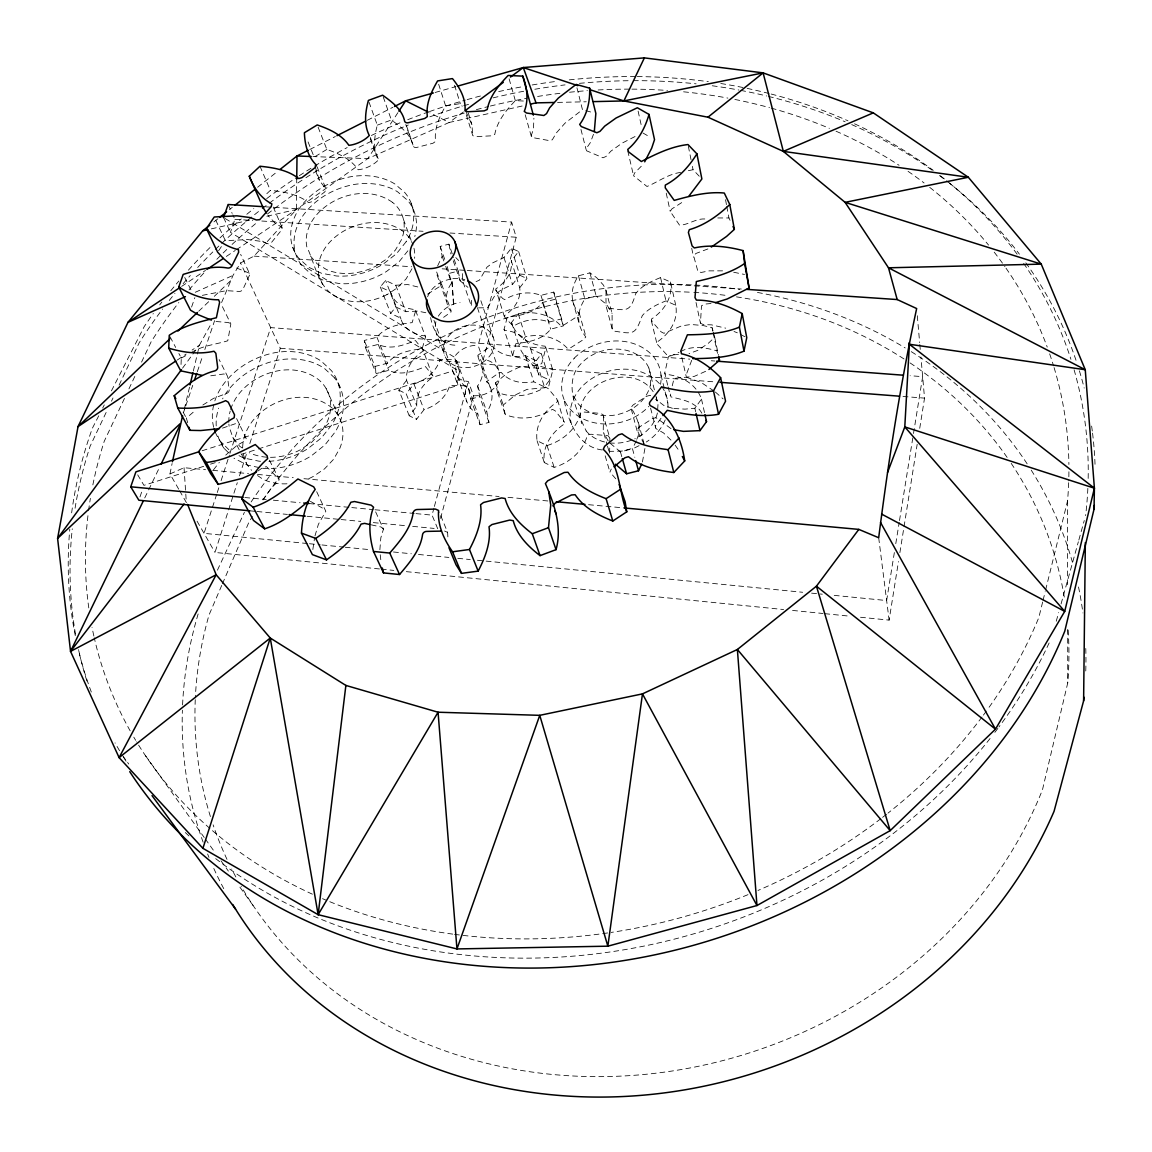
<?xml version="1.0" encoding="UTF-8"?>
<svg xmlns="http://www.w3.org/2000/svg" width="1152" height="1152" viewBox="0 0 1152 1152"><rect width="100%" height="100%" fill="white"/><g stroke="black" fill="none" stroke-linecap="round" stroke-linejoin="round"><path stroke-width="0.75" stroke-dasharray="5 3.75" d="M722.592 270.85L709.2 270.864L701.266 272.434L697.982 271.699L693.576 255.6L696.024 253.426L708.725 248.63M221.602 302.53L233.021 275.4L240.552 262.93L254.074 256.118L296.366 209.52L296.726 179.179M609.61 453.082L609.768 444.83M609.797 443.189L609.883 438.25L603.072 414.619L600.062 413.352L584.338 412.07L580.838 412.805C576.346 429.25 562.982 440.654 547.027 445.565L537.048 440.698C534.845 424.411 544.536 410.285 557.568 401.63L556.762 398.866L548.15 388.541L545.414 387.043C531.014 395.798 513.533 398.822 497.563 392.4L495.562 382.795L507.917 372.571L519.653 366.984L538.718 365.184L541.742 363.528L545.602 348.955L545.155 346.19C530.554 344.894 516.01 337.435 511.531 322.488L518.256 313.891C533.621 310.723 549.936 313.92 560.866 325.8L564.192 324.806L577.267 316.469L579.326 314.035C569.635 301.853 570.096 288.504 578.448 275.789L589.925 272.866L596.563 277.589L603.403 285.048L605.981 290.347L612.086 313.474L612.144 328.766L613.8 331.056C633.96 334.21 635.054 335.189 642.283 315.619C648.49 308.462 657.302 304.272 665.971 300.902L675.749 305.294C678.514 320.659 669.197 334.051 656.914 342.173L657.778 344.822L667.714 355.824L671.112 355.838L678.989 352.354M603.533 416.074L603.23 431.021L606.989 444.442M612.144 328.766L606.01 305.755L605.981 290.347M644.918 448.488L642.269 462.802M379.872 549.749L380.822 537.869L383.458 529.099L374.27 508.81M680.616 172.44C668.174 173.981 657.864 182.088 647.006 186.48L633.571 175.781L634.493 173.131L643.018 164.477M557.626 400.104L564.494 423.835C551.592 432.432 542.102 446.443 544.306 462.557L554.17 467.41C569.938 462.557 583.085 451.224 587.491 434.966L590.933 434.246L606.456 435.542L608.198 435.802L609.883 438.25M447.869 536.861L447.61 532.382L439.229 512.035M181.037 364.464L181.296 358.07L178.891 353.506M576.95 87.782L582.466 109.699L564.97 123.221L556.358 132.912L552.298 139.838L549.014 140.558L532.123 137.491L531.389 135.072L533.462 129.168L533.894 118.21M471.557 300.341L471.269 305.597L472.435 307.31M462.384 273.629L462.355 279.95L471.528 306.619M480.038 424.699L477.893 414.101C467.986 408.658 463.162 397.642 466.142 386.683L463.968 385.747L449.827 385.373C446.069 397.555 436.003 405.965 424.066 409.651L416.462 419.357L406.166 393.768L413.914 383.962C426.01 380.218 436.248 371.75 440.122 359.41L454.478 359.77L456.682 360.691C453.6 371.75 458.496 382.867 468.533 388.339L470.678 399.01L480.038 424.699L488.981 422.424L486.835 411.84C493.358 402.61 494.136 390.499 486.907 381.413L498.586 373.09L501.149 372.341C509.371 381.73 521.971 384.178 533.808 381.802L544.45 386.899L549.634 380.146L538.978 375.077C535.522 363.643 524.534 357.667 513.259 356.717L512.942 354.6L515.923 343.627C528.235 342.13 542.174 340.128 550.67 329.141L563.27 325.93L561.629 318.874L549.058 322.07C537.106 317.448 524.088 319.723 513.331 326.203L505.008 317.635L504.461 315.634C513.792 309.456 521.309 299.549 519.725 287.741L511.286 260.827L518.63 251.525L511.358 248.213L503.986 257.501L492.782 262.814L486.965 267.192L479.477 280.123L476.064 281.621M504.389 316.742L495.734 288.965C505.166 282.744 512.87 272.765 511.286 260.827M657.662 409.522L658.008 404.338L656.352 397.757M650.376 385.114L650.995 376.387L648.893 368.064A40.32 32.789 -15.6 0 0 628.805 350.957C609.35 345.168 586.426 353.045 575.755 370.57C565.963 390.24 577.886 413.006 586.195 430.963M417.802 286.949L407.822 284.558L395.726 285.235L385.589 280.469L380.29 286.949L390.427 291.773C393.422 303.048 404.28 308.678 415.152 309.571L415.411 311.645L412.142 322.632C399.643 324.101 385.661 326.318 376.934 337.234L364.248 340.474L365.486 347.674L378.216 344.405C390.816 350.366 404.006 344.995 415.483 340.56L423.086 350.021L432.936 377.136C423.23 383.558 415.584 393.84 416.866 406.066L409.234 415.757L416.462 419.357M423.086 350.021L423 351.144C413.165 357.624 405.36 367.978 406.613 380.362L416.866 406.066M312.84 549.504L314.626 537.624M269.438 460.224L279.014 479.146L278.856 480.73L271.742 487.584L263.117 499.464M714.024 391.003L700.978 382.363L686.88 377.438L686.29 374.544L691.805 360.043M701.842 413.208C695.606 401.76 682.33 399.658 670.954 396.907L670.406 394.085M667.699 385.171L664.747 372.989L668.405 356.688L671.429 355.003L678.47 354.442M435.888 321.682C433.066 333.518 441.878 344.174 444.514 355.219M615.73 478.757L609.926 472.061L611.28 469.066M545.818 347.472L552.802 370.066L548.798 385.992L545.818 387.619L526.997 389.376L515.419 394.906L503.251 405.029L505.238 414.562C520.978 420.955 538.258 418.003 552.47 409.334L555.178 410.818L564.552 422.309M894.355 552.557L886.637 600.538L833.026 595.253M895.781 543.672L899.208 522.36M899.496 520.574L913.219 435.283M913.507 433.512L922.651 376.661L910.109 375.71M860.515 617.256L889.114 620.122L898.474 561.528M899.885 552.643L917.179 444.312M919.728 428.328L924.538 398.131L920.923 356.947M512.741 355.738L504.043 329.386L507.298 317.16C519.797 315.619 533.938 313.574 542.592 302.486L555.394 299.203L563.27 325.93M415.627 310.536L425.563 336.845L422.15 348.826C409.838 350.251 396.043 352.426 387.49 363.24L375.005 366.422L364.248 340.474M314.971 535.939L318.398 524.246L325.814 511.301L315.634 489.427M178.704 489.168L169.963 473.933L172.094 463.507M672.235 385.848L673.819 379.44L675.072 378.288L694.152 376.43L707.587 370.44M368.986 102.053L377.323 125.136C374.27 136.512 372.773 149.285 378.317 160.042C373.622 165.11 365.069 169.157 358.171 169.762C351.014 159.091 338.674 153.533 326.837 149.429L317.232 124.949M317.074 166.752L326.16 189.374L324.763 191.923L311.904 201.73L308.722 202.68C297.922 194.17 283.795 191.736 270.374 190.354L264.514 195.84M184.32 409.104L189.648 386.626M193.334 371.059L199.469 345.11L211.493 323.107M1068.134 630.101A441.864 387.043 -17.9 0 1 1067.731 682.978L1042.488 789.71A441.864 387.043 -17.9 0 1 656.899 1073.088A441.864 387.043 -17.9 0 1 241.157 886.392M1042.646 602.035L1038.83 617.53A498.917 416.462 -17.8 0 1 987.437 709.589M1043.064 600.307L1045.181 591.71M1045.613 589.982L1067.544 500.947A498.917 416.462 -17.8 0 0 1068.667 482.702M440.525 518.4L473.515 395.827L468.331 381.47A22.032 17.626 -19.4 0 1 454.925 374.976L452.65 370.973L200.966 451.123M473.515 395.827L479.088 395.64A21.528 17.309 -19.4 0 0 494.006 388.238C505.397 378.749 497.851 359.582 483.178 359.942L516.226 237.226L511.589 222.091L272.966 207.288M437.731 528.754L432.043 515.131L433.93 508.19M434.39 506.448L468.331 381.47M483.178 359.942L478.109 345.398L511.589 222.091M1056.254 621.216L1058.659 612.59M1061.064 603.95L1078.358 541.771M1078.834 540.043L1084.262 520.517M593.482 134.294L590.386 142.589L586.555 148.147L586.483 150.754L603.029 157.781L606.11 156.442L610.819 151.214L622.066 143.15L635.89 136.109M636.768 439.301C642.341 428.213 636.826 417.024 630.979 407.563L633.082 405L646.459 396.346L649.872 395.338L651.442 395.986M379.498 568.958L214.992 552.442L228.053 511.603M228.6 509.904L237.298 482.688M239.486 475.877L247.104 452.059M249.826 443.549L280.296 348.264L240.552 262.93M216.706 494.237L204.034 533.347L307.685 543.557M217.253 492.538L218.909 487.44M221.112 480.643L229.378 455.141M229.925 453.427L270.677 327.614L689.803 359.136M183.499 412.56L185.227 407.462M185.803 405.749L192.73 385.315M197.338 371.693L202.522 356.371M204.826 349.56L214.618 320.616M139.982 496.915L142.243 490.32M258.278 448.949L457.949 385.358L457.056 380.851L459.605 371.592L230.443 232.344L234.893 219.326L232.862 214.877M704.808 218.966C695.822 218.419 688.003 225.115 679.536 225.173L670.205 211.378L671.933 208.872L682.877 201.845M191.592 307.066L194.846 297.662M437.616 265.954L442.181 256.248L440.208 246.413L448.92 244.166L453.557 257.63M221.717 585.446L209.016 614.995A441.864 387.043 -17.9 0 0 195.336 697.896M222.422 583.805L248.789 522.518A441.864 387.043 -17.9 0 1 252.432 516.456M636.307 440.77L632.491 448.819L634.81 457.272M217.44 570.168L244.397 512.338M124.459 398.405L104.256 441.245A498.917 416.462 -17.8 0 0 92.621 486.072M128.938 388.872L134.914 376.229M141.566 362.117L151.171 341.726A498.917 416.462 -17.8 0 1 178.819 302.544M106.128 412.459L90.101 446.256A519.941 435.11 -17.8 0 0 74.635 510.97M111.47 401.198L112.997 397.987M119.102 385.114L139.176 342.778A519.941 435.11 -17.8 0 1 162.619 309.038M144.734 497.952L147.859 491.501M148.637 489.888L159.581 467.266M98.726 415.814L92.362 428.285A517.406 432.101 -17.8 0 0 71.338 515.16M102.701 408.024L104.285 404.899M111.442 390.874L144.23 326.578A517.406 432.101 -17.8 0 1 153.331 313.517M438.653 84.254L445.637 105.926C439.459 116.64 433.886 128.822 435.614 141.394L432.994 143.237L416.995 147.37A3.341 2.506 -18.7 0 1 413.194 145.915L405.778 124.517M578.448 275.789L584.885 298.958C576.648 311.587 576.245 324.835 585.821 336.931L583.79 339.35L570.888 347.602L567.619 348.581C556.848 336.802 540.734 333.547 525.514 336.672L518.89 345.197C523.325 360 537.667 367.474 552.139 368.784L552.802 370.066M411.97 268.776L406.195 278.77L397.656 287.611L386.928 294.71M488.981 422.424L479.765 396.691L477.619 386.021C484.243 376.733 485.107 364.507 477.763 355.334L489.643 346.91L492.235 346.147C500.602 355.637 513.374 358.027 525.355 355.622L536.155 360.749L544.45 386.899M447.264 266.558L451.598 283.046C445.248 291.686 444.254 303.192 451.253 311.803L442.555 318.096M397.901 112.666L367.79 158.63L296.366 209.52L236.765 249.466M218.606 250.747L223.43 243.562M673.862 408.47L684.965 409.133L694.858 408.24L701.496 399.125C696.125 383.674 680.99 375.667 665.482 374.285L664.747 372.989M213.48 469.843L219.326 462.341M182.534 368.194L199.469 345.11L192.067 350.078M661.018 418.262L656.064 424.987A3.686 3.053 -14.3 0 0 656.856 429.178L663.494 432.907L672.077 441.173M536.155 360.749L541.426 353.909L530.626 348.826C527.126 337.262 515.966 331.301 504.562 330.379L504.043 329.386M519.725 287.741L526.939 278.539L518.63 251.525M478.57 307.843L487.584 307.757L495.763 294.005L501.48 289.685L512.51 284.429L519.768 275.242L511.358 248.213M459.605 371.592L454.32 357.134C459.389 349.258 468.85 344.894 478.109 345.398M409.234 415.757L398.837 390.154L406.613 380.362M438.322 316.152C443.261 308.736 451.296 303.71 460.066 302.429M407.88 250.805L399.384 261.389L386.698 271.339A62.626 47.779 -20.8 0 1 339.71 283.608L324.72 280.872L311.918 274.838L302.141 265.982A62.942 48.024 -20.8 0 1 302.184 216.763C314.237 199.282 333.691 188.15 354.398 184.435A62.755 47.88 -20.8 0 1 397.541 191.779L407.52 200.275A62.914 47.995 -20.8 0 1 414.778 236.549M425.563 336.845L425.088 335.894C414.317 334.973 403.632 329.328 400.68 318.168L390.658 313.373L395.87 306.95L385.589 280.469M523.368 101.03L515.333 100.627C506.16 110.232 497.218 121.176 494.741 134.482L491.717 135.806L475.546 136.656L472.781 135.619L465.005 110.736M713.419 332.539L714.715 337.277L708.019 343.584L697.838 350.338L689.011 353.621M198.72 311.227L209.102 301.306M214.286 296.338L231.163 280.21M225.734 455.083L237.125 445.277L244.253 441.274L246.24 438.581L235.915 417.11M187.69 422.683L186.365 418.104L194.89 410.789M574.229 358.186C594.446 337.838 631.757 333.734 652.478 355.45A50.342 40.954 -15.6 0 1 660.542 384.322M213.955 221.89L218.174 218.534M229.45 209.606L232.258 207.374M257.602 187.258L277.315 171.619M463.392 111.931L449.136 122.486L367.79 158.63L312.941 156.571M202.853 405.014L213.61 398.333L226.382 393.523A3.542 2.765 -25.6 0 0 229.176 389.808L227.362 376.056L219.154 359.568M257.717 471.168L263.074 467.395L266.558 466.69L279.014 479.146M181.627 286.402L205.474 270.432M226.325 256.45L235.267 250.459M177.264 360.029L186.149 354.053M326.837 149.429L314.165 157.147L306.994 139.248M181.296 358.07L188.338 354.24M309.802 149.486L335.362 136.512M367.33 120.283L392.89 107.294M639.072 445.666L634.738 447.84L622.051 451.051L609.163 451.382M195.264 292.277L233.021 275.4M191.146 352.699C202.219 345.514 215.957 344.491 227.765 340.776L230.832 323.942L221.789 305.41M680.558 351.648C691.646 345.168 705.269 347.429 716.933 350.87L718.632 357.134M169.963 473.933L184.046 467.712L205.531 469.685M675.749 305.294L670.478 281.995L660.571 277.589C651.384 281.246 641.65 285.638 635.587 293.789C630.101 313.459 625.824 310.19 607.666 308.059L606.01 305.755M377.323 125.136L391.378 119.995C400.45 126.605 410.846 134.222 413.179 145.915M203.674 466.33L143.942 485.352L137.693 474.84M210.499 464.17L217.325 461.995M241.214 454.378L256.579 449.496M202.349 295.358L226.426 290.65L238.738 291.427A3.398 2.592 -23.8 0 0 243 289.152L249.898 274.378L240.638 254.347M435.082 92.491L455.832 86.616M222.509 428.126L237.197 423.086L239.746 424.598M449.611 273.283L458.194 271.08L460.181 280.843L467.928 287.366M495.662 290.088L502.646 298.498L504.706 299.592C515.635 293.054 528.84 290.707 540.979 295.358L553.752 292.104L561.629 318.874M584.885 298.958L596.203 296.064L606.787 304.646L612.086 313.474M365.486 347.674L376.243 373.565L388.771 370.354C401.184 376.286 414.202 371.002 425.506 366.624L433.008 376.013M470.678 399.01L479.765 396.691M610.2 443.318L620.424 451.843L632.491 448.819M211.363 228.859L249.523 220.176M266.875 216.23L296.366 209.52M522.13 106.013L449.136 122.486L429.826 112.853M688.378 170.683L693.058 169.718L700.762 177.826M445.637 105.926L460.31 103.622L462.24 106.243M395.87 306.95L405.878 311.702L417.802 311.069L426.557 312.898M711.029 303.509L704.534 304.128L701.482 305.798L700.459 323.179L703.339 324.648L711.432 324.835L725.702 328.162M427.522 294.163L441.763 285.221L436.637 272.002M210.744 375.797L223.819 373.982L226.829 374.76M557.539 102.398L586.238 101.779M717.782 217.958L728.942 217.973L731.664 223.661M265.781 206.842L271.166 207.173M234.893 219.326L252.806 220.464M261.778 221.026L423.043 231.293M449.928 233.006L516.226 237.226M254.074 256.118L411.71 266.76M442.166 268.819L465.451 270.389M467.237 270.504L741.326 289.022M711.302 360.749L714.874 361.022M280.296 348.264L714.586 381.888M903.01 396.461L924.538 398.131M212.688 470.333L248.486 473.602M257.429 474.422L293.227 477.691M303.97 478.685L499.061 496.512M508.003 497.333L549.173 501.091M588.557 504.691L624.341 507.96M244.843 497.52L266.242 499.536M273.37 500.198L300.11 502.718M309.024 503.554L350.035 507.413M351.821 507.586L373.205 509.602M374.99 509.76L414.216 513.446M416.002 513.619L432.043 515.131M249.811 510.826L255.182 511.33M256.968 511.502L287.395 514.411M307.08 516.283L339.293 519.365M341.093 519.538L360.778 521.41M373.306 522.605L405.518 525.686M412.675 526.363L434.146 528.422M309.47 543.73L320.184 544.781M321.97 544.954L343.411 547.07M345.211 547.243L370.224 549.706M393.451 551.995L411.322 553.752M418.464 554.458L448.848 557.438M457.776 558.317L470.29 559.555M477.432 560.261L802.656 592.272M811.584 593.15L822.312 594.202M381.283 569.146L393.797 570.398M406.325 571.651L783.619 609.538M792.562 610.43L822.96 613.483M824.746 613.67L847.987 616.003M464.544 280.829L462.355 279.95M733.694 272.246L744.523 274.464M444.557 531.014L447.61 532.382M454.853 345.182C440.381 344.88 433.008 330.106 430.589 317.592M216 321.509L228.326 322.531L230.832 323.942M602.208 449.971C577.498 446.76 568.051 420.782 564.005 399.528C576.749 427.493 615.614 430.056 639.029 414.475A50.342 40.954 -15.6 0 0 648.878 406.368M259.128 467.568L247.09 465.019L233.957 458.179M371.232 524.837L381.125 527.026L383.458 529.099M672.466 408.298L663.941 405.533L655.618 399.168M585.806 110.635L592.502 112.507M712.987 330.97L712.138 327.816L710.683 327.355L703.123 325.526L690.926 324.49L681.667 325.843L663.912 333.288L661.118 331.848L652.205 321.84L651.341 319.162C663.739 310.997 673.243 297.518 670.478 281.995M734.011 331.488L737.323 332.813M445.795 342.576L443.088 341.251M519.768 275.242L526.939 278.539M398.837 390.154L406.166 393.768M671.026 428.659L657.144 418.406L655.574 417.758L652.219 418.752L639.014 427.32L636.955 429.854L644.184 444.355M740.462 334.44L745.186 336.888M238.997 455.63L243.389 457.92L258.926 461.174A65.894 51.998 -24.8 0 0 262.195 461.376M310.392 501.365L325.512 509.76M249.365 273.182L234.734 267.264M643.003 133.042L650.203 137.189M392.573 202.421C368.597 185.198 333.374 194.414 315.418 216.187A50.558 38.563 -20.8 0 0 306.792 246.701C315.49 264.686 318.125 289.123 338.443 297.979M225.13 218.52L454.32 357.134M242.395 448.07L239.659 446.227L232.862 437.53L229.277 427.219A52.949 41.875 -24.8 0 1 228.888 424.08M257.53 475.56L262.944 479.232A51.739 41.27 -24.9 0 0 287.323 483.782M715.392 392.054L723.082 398.88M659.434 383.602C639.13 362.102 602.294 365.976 582.437 386.122A49.507 40.594 -15.5 0 0 572.558 427.061M334.714 378.014L324.562 368.539A65.736 51.984 -24.8 0 0 280.008 359.784C258.062 363.557 237.744 375.768 225.202 394.33A65.894 52.114 -24.8 0 0 222.581 398.88M215.294 432.13A66.226 52.258 -24.8 0 0 220.248 441.144L230.198 451.051M220.234 441.158L224.021 448.301L228.989 453.24M455.774 257.587L458.741 260.554M215.741 220.147L225.36 240.682L247.795 239.573L260.827 241.33L268.603 243.965L271.57 242.366L282.341 229.118L281.304 226.829L275.76 223.675L268.07 215.669M310.45 256.046L317.174 263.866L326.563 269.597A50.242 38.318 -20.8 0 0 375.782 266.17L386.698 258.998L395.395 250.056L401.299 239.962A50.242 38.333 -20.8 0 0 392.573 202.406M241.848 454.781L246.758 464.184L251.554 470.347M608.17 440.928L603.547 432.562M122.414 755.41L128.75 764.021M145.426 755.597L204.221 837.475M205.272 838.93L214.718 852.091M221.026 860.861L228.37 871.099M239.918 887.184L253.57 906.178M675.158 445.162L679.968 452.03M653.184 391.709C631.685 359.755 569.088 384.739 581.731 423.619M573.422 396.029L577.944 403.445A40.32 32.789 -15.6 0 0 618.926 414.23A40.32 32.789 -15.6 0 0 650.362 385.114M315.216 166.723L319.421 180.461L326.16 189.374M179.568 490.694L186.566 502.877M197.05 521.165L214.992 552.442M465.898 111.528L471.902 124.589L472.781 135.619M183.125 412.128L186.365 418.104M170.064 336.787L175.68 347.429M232.862 437.53L241.042 453.211M184.738 277.502L191.736 291.456M223.589 217.584L230.443 232.344M228.11 204.494L232.171 213.394M326.16 388.57L338.443 415.901M337.939 382.608L341.179 389.966M273.24 207.072L282.24 227.794M259.978 166.248L270.374 190.354M292.752 247.291L296.05 254.938M376.934 337.234L387.49 363.24M378.216 344.405L388.771 370.354M315.504 170.755L319.421 180.461M413.914 383.962L424.066 409.651M380.29 286.949L390.658 313.373M322.546 284.486L318.902 275.213A49.752 38.304 -20.9 0 1 327.298 244.958C344.894 223.373 379.714 214.373 403.258 231.494A49.45 38.059 -20.9 0 1 413.035 245.03M390.427 291.773L400.982 319.046M395.726 285.235L405.878 311.702M370.31 138.859L375.725 153.59M457.128 375.912L466.618 401.76M433.958 320.328L457.949 385.358M403.387 219.24L412.805 245.002M370.368 137.477L378.173 158.746M456.682 360.691L466.142 386.683M468.533 388.339L477.893 414.101M411.192 203.256L413.986 211.061M437.011 274.91L446.544 301.55M441.634 284.17L451.123 310.752M477.619 386.021L486.835 411.84M383.213 96.854L391.378 119.995M440.208 246.413L444.902 259.848M477.893 356.458L487.051 382.522M442.181 256.248L445.118 264.629M445.709 266.299L451.598 283.046M482.746 366.206L491.832 392.198M243.187 453.974L246.758 464.184M497.563 392.4L505.238 414.562M454.133 259.301L458.194 271.08M406.44 125.626L411.566 140.458M453.211 260.712L460.181 280.843M495.562 382.795L503.251 405.029M477.418 307.67L498.773 370.267M480.859 300.701L493.2 337.248M537.048 440.698L544.306 462.557M547.027 445.565L554.17 467.41M511.531 322.488L518.89 345.197M525.355 355.622L533.808 381.802M518.256 313.891L525.514 336.672M530.626 348.826L538.978 375.077M503.986 257.501L512.51 284.429M454.536 85.262L460.31 103.622M468.288 112.939L471.902 124.589M541.426 353.909L549.634 380.146M540.979 295.358L549.058 322.07M542.592 302.486L550.67 329.141M605.174 455.818L609.926 472.061M607.478 446.126L609.437 452.909M572.53 300.384L579.082 323.366M509.098 78.811L515.333 100.627M579.096 312.638L585.59 335.549M525.197 114.739L531.317 136.411M620.424 451.843L621.85 456.912M589.925 272.866L596.203 296.064M631.253 409.061L637.229 431.338M638.28 422.165L644.602 445.867M650.592 408.139L655.69 428.026M580.968 129.456L586.08 149.501M655.934 396.086L658.008 404.338M648.893 368.064L654.71 391.176M660.974 374.947L667.829 402.941M668.131 386.914L670.234 395.611M651.341 320.645L656.914 343.642M627.739 150.782L633.571 175.781M660.571 277.589L665.971 300.902M553.752 292.104L555.394 299.203M694.858 408.24L695.65 411.682M681.84 357.466L686.117 376.085M638.107 111.125L641.491 126.302M701.496 399.125L704.592 412.963M666.23 193.147L670.205 211.378M696.024 302.501L700.459 323.179M691.718 248.27L693.562 257.054M712.138 327.816L712.814 331.114M713.16 332.755L716.933 350.87M714.715 337.277L718.474 355.334M448.92 244.166L450.893 254.002M688.334 146.218L691.027 159.653M692.381 166.363L693.058 169.718M725.53 199.685L726.466 204.682M726.768 206.338L728.942 217.973M375.005 366.422L376.243 373.565M878.688 537.725L889.114 620.122M380.218 554.76L380.794 559.757M917.294 315.72L919.656 342.605M919.814 344.39L920.29 349.776M453.787 303.912L451.786 278.798A26.654 20.938 -19.2 0 1 464.832 279.691M453.456 304.186L451.786 278.798L445.075 280.498A26.654 20.938 -19.2 0 0 427.608 296.755M184.046 467.712L185.674 492.322M185.789 494.093L186.25 501.12M1067.544 500.947L1067.63 588.398M1067.674 629.438L1067.731 682.978M413.971 248.227A49.45 38.059 -20.9 0 1 414.619 258.35M387.029 294.552A49.45 38.059 -20.9 0 1 338.544 297.835M228.802 422.482A52.949 41.875 -24.8 0 1 230.17 411.12M230.645 409.478A52.949 41.875 -24.8 0 1 238.896 393.912C257.256 370.786 294.739 360.662 319.162 380.117A52.618 41.616 -24.8 0 1 327.384 421.43L321.077 432.418L311.846 442.08L300.37 449.77A52.618 41.616 -24.8 0 1 249.25 452.693M242.683 447.667A52.07 41.53 -24.9 0 1 252.547 420.998C270.518 398.074 307.555 388.21 331.531 407.52A51.754 41.27 -24.9 0 1 339.768 448.459L333.576 459.317L324.533 468.864L313.272 476.453A51.739 41.27 -24.9 0 1 307.037 479.347M262.57 468.274A65.592 51.883 -24.8 0 0 311.602 455.63L324.965 444.917L335.131 432.014A65.894 52.114 -24.8 0 0 334.699 378.029M224.05 448.33A65.894 52.114 -24.8 0 1 217.123 432.806M216.202 425.923A65.894 52.114 -24.8 0 1 218.621 408.197M268.906 461.318A65.894 51.998 -24.8 0 0 308.174 448.459L321.595 437.702L331.834 424.771A66.197 52.229 -24.8 0 0 331.43 370.656L321.264 361.152A66.024 52.099 -24.8 0 0 276.538 352.397C254.506 356.198 234.086 368.438 221.472 387.058A66.226 52.258 -24.8 0 0 214.834 400.91M213.696 427.262A66.226 52.258 -24.8 0 1 213.912 404.064M1079.395 370.829A519.941 435.11 -17.8 0 1 1084.19 388.08M1091.621 426.067A519.941 435.11 -17.8 0 1 1092.326 431.366M1092.557 433.138A519.941 435.11 -17.8 0 1 1095.12 467.266M86.904 681.048A519.941 435.11 -17.8 0 1 78.653 650.131M75.528 634.176A519.941 435.11 -17.8 0 1 72.288 528.811M169.258 300.47A519.941 435.11 -17.8 0 1 174.946 293.414M183.125 283.68A519.941 435.11 -17.8 0 1 190.325 275.501M197.669 267.48A519.941 435.11 -17.8 0 1 212.803 251.957M215.294 249.509A519.941 435.11 -17.8 0 1 220.349 244.642M221.63 243.432A519.941 435.11 -17.8 0 1 260.755 209.765M262.166 208.656A519.941 435.11 -17.8 0 1 267.854 204.293M269.28 203.213A519.941 435.11 -17.8 0 1 302.933 179.626M305.914 177.696A519.941 435.11 -17.8 0 1 408.283 125.006M429.826 116.827A519.941 435.11 -17.8 0 1 462.038 106.258M463.752 105.754A519.941 435.11 -17.8 0 1 468.907 104.256M493.128 97.862A519.941 435.11 -17.8 0 1 524.362 91.138M534.83 89.266A519.941 435.11 -17.8 0 1 565.07 84.888M579.442 83.347A519.941 435.11 -17.8 0 1 631.541 80.683M633.326 80.669A519.941 435.11 -17.8 0 1 696.082 83.822M712.238 85.766A519.941 435.11 -17.8 0 1 738.893 90.043M740.65 90.374A519.941 435.11 -17.8 0 1 766.699 95.976M768.442 96.408A519.941 435.11 -17.8 0 1 845.165 121.781M851.717 124.603A519.941 435.11 -17.8 0 1 932.256 170.266M939.47 175.536A519.941 435.11 -17.8 0 1 947.966 182.016M949.363 183.125A519.941 435.11 -17.8 0 1 1019.419 254.174M1025.827 262.843A519.941 435.11 -17.8 0 1 1076.688 362.29M1011.182 463.334A441.864 387.043 -17.9 0 1 1064.707 599.688M235.872 876.974A441.864 387.043 -17.9 0 1 231.71 869.026M227.002 859.363A441.864 387.043 -17.9 0 1 213.12 824.861M210.413 816.566A441.864 387.043 -17.9 0 1 195.264 699.682M263.03 499.968A441.864 387.043 -17.9 0 1 692.078 292.291M693.85 292.392A441.864 387.043 -17.9 0 1 727.603 295.603M736.459 296.856A441.864 387.043 -17.9 0 1 904.032 358.978M910.066 362.923A441.864 387.043 -17.9 0 1 1007.136 457.402M1054.08 367.574A498.917 416.462 -17.8 0 1 1068.898 464.472M1068.912 471.758A498.917 416.462 -17.8 0 1 1068.739 480.888M986.371 711.086A498.917 416.462 -17.8 0 1 983.102 715.536M981.994 717.005A498.917 416.462 -17.8 0 1 887.99 813.125M886.55 814.262A498.917 416.462 -17.8 0 1 882.23 817.618M880.79 818.726A498.917 416.462 -17.8 0 1 757.987 890.467M747.994 894.658A498.917 416.462 -17.8 0 1 611.15 932.429M607.651 932.947A498.917 416.462 -17.8 0 1 454.55 934.358M452.736 934.114A498.917 416.462 -17.8 0 1 322.517 898.661M312.394 894.182A498.917 416.462 -17.8 0 1 211.262 829.627M209.894 828.432A498.917 416.462 -17.8 0 1 136.584 741.83M135.648 740.275A498.917 416.462 -17.8 0 1 133.79 737.15M130.162 730.843A498.917 416.462 -17.8 0 1 94.262 637.805M93.874 636.062A498.917 416.462 -17.8 0 1 92.03 627.336M88.79 607.939A498.917 416.462 -17.8 0 1 88.33 512.51M88.56 510.739A498.917 416.462 -17.8 0 1 90.389 498.384M189 289.958A498.917 416.462 -17.8 0 1 205.675 271.008M216.835 259.301A498.917 416.462 -17.8 0 1 221.89 254.232M223.142 252.994A498.917 416.462 -17.8 0 1 226.944 249.307M232.085 244.426A498.917 416.462 -17.8 0 1 257.659 221.933M267.494 213.998A498.917 416.462 -17.8 0 1 464.227 113.083M476.395 109.642A498.917 416.462 -17.8 0 1 488.621 106.474M490.363 106.042A498.917 416.462 -17.8 0 1 527.112 98.251M537.61 96.466A498.917 416.462 -17.8 0 1 560.621 93.24M569.534 92.246A498.917 416.462 -17.8 0 1 587.405 90.662M598.147 89.971A498.917 416.462 -17.8 0 1 630.158 89.136M631.93 89.136A498.917 416.462 -17.8 0 1 667.469 90.461M683.582 91.814A498.917 416.462 -17.8 0 1 727.891 98.107M734.861 99.446A498.917 416.462 -17.8 0 1 769.478 107.64M771.221 108.115A498.917 416.462 -17.8 0 1 829.411 128.347M836.006 131.198A498.917 416.462 -17.8 0 1 899.064 165.283M908.064 171.331A498.917 416.462 -17.8 0 1 924.077 182.966M929.722 187.358A498.917 416.462 -17.8 0 1 988.56 245.088M994.219 252.158A498.917 416.462 -17.8 0 1 1004.962 266.688M1005.998 268.171A498.917 416.462 -17.8 0 1 1047.226 347.083M1049.645 353.866A498.917 416.462 -17.8 0 1 1053.562 365.861M1078.517 586.987A456.854 400.766 -17.9 0 1 1082.909 612.965M1085.774 648.475A456.854 400.766 -17.9 0 1 1085.731 671.933M223.747 888.638A456.854 400.766 -17.9 0 1 213.307 867.384M208.987 857.376A456.854 400.766 -17.9 0 1 207.619 854.021M203.126 842.213A456.854 400.766 -17.9 0 1 182.376 710.222M182.578 704.923A456.854 400.766 -17.9 0 1 198.288 613.498M251.122 501.955A456.854 400.766 -17.9 0 1 739.584 289.469M757.454 292.435A456.854 400.766 -17.9 0 1 905.198 347.933M911.275 351.662A456.854 400.766 -17.9 0 1 1027.354 464.141M1031.242 470.16A456.854 400.766 -17.9 0 1 1073.016 564.307M1074.082 369.749A517.406 432.101 -17.8 0 1 1088.15 479.29M1087.848 488.376A517.406 432.101 -17.8 0 1 1085.63 515.635M1049.112 642.989A517.406 432.101 -17.8 0 1 998.957 726.912M997.877 728.381A517.406 432.101 -17.8 0 1 994.565 732.744M990.072 738.518A517.406 432.101 -17.8 0 1 213.278 856.742M188.957 835.963A517.406 432.101 -17.8 0 1 184.982 832.234M126.072 761.213A517.406 432.101 -17.8 0 1 123.307 756.864M119.578 750.744A517.406 432.101 -17.8 0 1 115.027 742.882M91.325 692.021A517.406 432.101 -17.8 0 1 78.336 649.627M75.283 635.717A517.406 432.101 -17.8 0 1 69.797 529.272M159.696 304.906A517.406 432.101 -17.8 0 1 161.856 302.054M170.77 290.765A517.406 432.101 -17.8 0 1 178.848 281.045M188.395 270.158A517.406 432.101 -17.8 0 1 212.198 245.376M219.989 237.917A517.406 432.101 -17.8 0 1 241.286 218.909M246.816 214.286A517.406 432.101 -17.8 0 1 253.829 208.598M266.702 198.59A517.406 432.101 -17.8 0 1 297.821 176.674M299.333 175.694A517.406 432.101 -17.8 0 1 311.515 167.962M314.568 166.075A517.406 432.101 -17.8 0 1 347.17 147.571M371.362 135.475A517.406 432.101 -17.8 0 1 401.054 122.4M407.722 119.722A517.406 432.101 -17.8 0 1 427.766 112.176M429.451 111.586A517.406 432.101 -17.8 0 1 465.422 100.094M467.165 99.605A517.406 432.101 -17.8 0 1 481.133 95.832M498.701 91.584A517.406 432.101 -17.8 0 1 523.368 86.53M532.152 84.974A517.406 432.101 -17.8 0 1 556.805 81.331M569.261 79.877A517.406 432.101 -17.8 0 1 635.429 76.565M637.214 76.579A517.406 432.101 -17.8 0 1 708.35 81.677M720.778 83.506A517.406 432.101 -17.8 0 1 745.402 88.013M747.144 88.387A517.406 432.101 -17.8 0 1 769.507 93.614M771.206 94.046A517.406 432.101 -17.8 0 1 847.987 120.816M854.539 123.797A517.406 432.101 -17.8 0 1 933.264 170.381M940.435 175.838A517.406 432.101 -17.8 0 1 1017.446 254.621M1023.653 263.362A517.406 432.101 -17.8 0 1 1070.928 359.323M657.403 412.978A39.643 32.501 -15.5 0 1 634.738 438.854M631.526 440.179A39.643 32.501 -15.5 0 1 611.107 443.03M604.512 441.965A39.643 32.501 -15.5 0 1 586.166 430.978M661.68 386.438A49.507 40.594 -15.5 0 1 667.93 407.549M665.208 419.904A49.507 40.594 -15.5 0 1 646.301 442.022M564.091 399.542A50.342 40.954 -15.6 0 1 574.301 358.186M406.109 241.762L396.49 253.699L383.746 263.678A62.899 47.866 -20.8 0 1 336.542 276.005L321.509 273.269L308.664 267.235L298.858 258.365A63.216 48.11 -20.8 0 1 298.944 209.045C311.069 191.506 330.61 180.346 351.389 176.616A63.216 48.11 -20.8 0 1 394.805 183.931L404.712 192.442A63.187 48.082 -20.8 0 1 406.123 241.762M457.042 366.408A25.949 20.664 -19.3 0 0 494.323 342.547A25.949 20.664 -19.3 0 0 455.386 330.12A25.949 20.664 -19.3 0 0 457.042 366.408"/><path stroke-width="1.5" d="M232.733 904.493A456.854 400.766 -17.9 0 0 656.568 1093.838A456.854 400.766 -17.9 0 0 1054.066 811.296L1083.614 700.819L1085.328 542.606M296.726 179.179L297.014 155.981L308.203 150.307M266.414 212.99L263.102 207.619L249.278 176.213L259.978 166.248C273.528 167.602 287.813 170.006 298.742 178.574L301.982 177.61L315.014 167.702L316.426 165.139C307.771 156.83 304.805 144.475 304.387 132.739L317.232 124.949C329.184 129.038 341.669 134.597 348.883 145.339C355.896 144.706 364.522 140.63 369.302 135.504C363.73 124.69 365.285 111.845 368.395 100.411L382.637 95.198C391.781 101.822 402.293 109.454 404.64 121.219A3.384 2.52 -18.7 0 0 408.499 122.674L424.699 118.483L427.349 116.611C425.635 103.939 431.323 91.699 437.587 80.928L452.448 78.581C459.864 87.638 465.984 98.784 465.005 110.736L467.784 111.758L484.171 110.866L487.224 109.541C489.773 96.12 498.845 85.104 508.147 75.456L522.792 76.133C527.098 87.35 528.826 100.094 524.261 111.413L526.536 113.026L543.888 115.502L546.538 113.63L549.619 107.827L558.346 98.064L576.101 84.413L589.637 88.157C590.141 100.93 587.376 114.12 579.686 124.445L581.299 126.562L596.837 132.739L599.962 131.386L604.742 126.115L616.133 117.979L637.358 107.755L649.008 114.408L654.523 139.68L651.701 148.147L644.702 161.813M129.744 771.667A519.941 435.11 -17.8 0 0 618.696 961.373A519.941 435.11 -17.8 0 0 1064.779 631.152L1094.054 509.098L1094.4 488.203L1085.256 369.734L1041.25 264.125L968.328 177.264L873.302 112.867L763.114 72.878L644.371 57.888L523.296 67.55L457.56 86.141M202.061 375.336L180.778 370.858L168.696 348.149L169.258 335.261C183.456 325.771 200.506 321.509 216.374 317.75L219.629 302.198L218.563 299.765C204.35 299.923 190.642 294.682 178.762 287.035L183.182 274.406C197.467 270.086 212.587 265.334 227.65 268.027A3.442 2.606 -23.7 0 0 231.97 265.738L238.637 252.288L238.45 249.638C225.648 246.816 214.69 238.651 206.424 228.586L214.258 216.979L236.966 215.827L250.157 217.57L256.406 219.974L259.704 219.686L271.238 206.582L271.858 203.89C260.87 198.302 253.584 187.574 249.278 176.213M369.576 524.477L364.622 523.368L361.066 524.088C353.563 539.222 340.157 550.325 326.506 559.858L312.408 554.616L301.464 533.131C302.198 517.666 305.885 501.941 315.187 489.413L313.675 486.821L297.936 478.987C284.731 489.902 270.302 501.638 253.152 507.197L241.877 498.787C247.248 483.653 255.341 469.109 267.696 458.669L267.106 455.774L255.269 444.542C240.221 452.232 223.92 460.656 206.237 462.442L198.662 451.67C208.037 438.106 219.514 425.563 234.158 417.773L234.518 414.778L228.24 402.163L225.662 400.651C210.73 407.39 194.011 408.874 177.739 408.024L174.211 395.726C186.221 385.402 199.123 374.846 214.805 370.886A3.586 2.779 -25.5 0 0 217.656 367.128L215.856 353.29L213.998 351.23C198.994 354.586 183.326 352.598 168.696 348.149M746.698 289.382L897.178 299.549L916.661 308.549C900.36 384.221 888.466 460.93 878.688 537.725L858.816 529.387L624.341 507.96M909.014 342.878L909.389 344.261L1094.4 488.203L1064.722 611.381L995.472 729.173L890.179 830.635L756.965 905.53L607.853 946.181L456.955 948.931L318.139 914.674L345.874 685.426L270.259 638.035L216.158 574.747L187.574 504.389M594.317 131.515L595.843 113.443L589.637 88.157M448.992 547.776L455.99 564.725L461.491 573.365L478.152 571.118C485.222 557.51 491.155 542.246 489.01 526.766L491.918 524.549L509.746 520.056L513.23 520.661C517.018 535.334 528.278 546.581 540.058 555.624L556.042 549.648C562.363 526.896 554.314 504.216 545.4 483.566L547.646 480.845L564.264 472.493L567.965 472.234C576.806 485.438 591.595 493.027 606.11 498.686L612.806 521.006L626.76 511.834L625.133 501.782L619.128 484.517M556.042 549.648L548.482 527.688L550.728 505.051L548.726 491.674M172.44 461.779L182.563 415.728M413.194 512.654C410.99 528.566 399.773 541.253 389.75 553.061L373.507 551.462C369.389 537.091 368.021 521.338 373.565 507.254L371.203 505.181L354.485 501.523L350.87 502.258C343.21 517.55 329.602 528.754 315.749 538.402L301.464 533.131M692.726 358.646C709.502 358.43 727.704 357.926 743.99 351.144L746.755 337.694L742.205 313.589C728.194 305.755 712.613 300.01 696.442 300.139L694.987 297.59L696.341 281.549C712.598 277.718 730.21 273.542 744.61 263.506L743.112 250.603C727.243 246.47 710.453 244.368 694.325 247.954L692.093 245.923L688.392 232.459L689.314 229.666C704.808 225.187 718.229 215.582 729.778 204.494L724.291 193.032C707.155 191.419 690.048 196.013 674.222 200.39L665.251 187.848L665.28 185.112C678.629 178.085 688.997 166.565 696.917 153.85L688.003 144.547C671.227 146.419 655.675 154.166 641.333 161.525L628.603 151.92L627.768 149.4C638.467 140.472 645.206 127.728 649.008 114.408M743.99 351.144L739.382 327.139L742.205 313.589M190.051 384.898L192.917 372.787M202.91 848.333L270.259 638.035L119.102 757.613L202.91 848.333L318.139 914.674L438.062 712.224L539.755 715.334L642.47 693.878L737.381 649.483L816.437 586.181L858.816 529.387M194.458 380.203L196.762 373.392M249.811 510.826L138.859 500.227L130.738 486.792L135.907 471.845L199.253 451.67M223.589 217.584L228.11 204.494L263.995 206.726M887.558 472.478L904.795 426.902L909.389 344.261L1085.256 369.734L888.494 267.797L845.107 202.349L783.346 151.387L707.962 117.202L623.894 100.944L589.795 89.626M552.902 505.901L555.12 503.208L571.493 494.971L575.15 494.726C583.862 507.802 598.45 515.362 612.806 521.006M641.65 464.141L638.51 470.779L626.602 473.76L615.456 464.213M593.41 101.621L623.894 100.944L644.371 57.888M209.736 225.245L202.694 230.832L127.987 322.344L78.034 426.6L57.6 538.43L70.546 651.384L216.158 574.747L119.102 757.613L70.546 651.384L143.179 501.192M161.136 464.04L179.885 425.29M478.152 571.118L469.469 549.49C476.64 535.766 482.702 520.373 480.571 504.72L483.523 502.488L501.61 497.923L505.138 498.514C508.954 513.331 520.358 524.65 532.267 533.736L540.058 555.624M662.99 415.57L667.296 410.328C683.496 413.942 701.28 417.456 718.546 414.274L725.558 401.242L720.619 377.683C709.834 366.566 696.701 357.134 681.437 353.765L680.846 350.856L687.398 334.814C704.419 334.555 722.851 334.008 739.382 327.139M718.546 414.274L713.491 390.845L720.619 377.683M398.88 111.182L405.677 100.8L433.354 92.981M673.805 429.682L683.381 431.366L699.984 430.646L706.522 421.618L704.981 414.706M181.469 369.648L57.6 538.43L180.202 423.634M70.546 651.384L184.075 503.957M689.04 195.955L701.87 178.978L696.917 153.85M373.507 551.462L383.515 572.904L399.542 574.517C409.421 562.824 420.437 550.238 422.568 534.499A3.686 3.067 -23.1 0 1 426.701 531.403L440.986 531.101M718.805 356.976L719.496 360.259L708.912 369.461M614.016 466.805L624.931 457.762L628.445 456.71C641.246 466.906 657.85 470.491 673.819 472.522L684.706 460.915C681.71 439.344 671.4 416.074 650.923 405.979A3.744 3.067 -14.4 0 1 650.131 401.746L661.536 386.957C677.966 390.571 696.01 394.07 713.491 390.845M626.76 511.834C618.494 491.314 620.496 465.408 603.274 449.323L604.656 446.285L618.509 434.866L622.08 433.8C635.083 444.067 651.888 447.638 668.059 449.654L679.104 437.933M170.165 338.515L78.034 426.6L175.781 361.022M177.955 331.07L197.424 312.466M729.778 204.494L734.371 229.363L726.566 236.434L711.331 247.061M707.962 117.202L763.114 72.878L783.346 151.387L968.328 177.264L845.107 202.349L1041.25 264.125L888.494 267.797L897.178 299.549M219.586 217.426L226.627 211.838M235.08 205.128L254.779 189.49M280.123 169.387L297.014 155.981L311.17 156.514M466.243 109.814L503.323 82.339M510.466 77.069L523.296 67.55L577.858 85.666M180.144 287.395L127.987 322.344L185.429 296.669M206.957 269.424L223.344 258.451L230.976 264.902M606.11 498.686L620.28 489.413M743.112 250.603L749.074 288L727.229 298.973L715.435 302.688M256.378 472.118L242.28 478.354L218.218 484.358L210.686 473.645L198.662 451.67M336.96 135.691L365.731 121.09M394.488 106.488L405.677 100.8L428.213 112.046M241.877 498.787L253.498 520.459L264.643 528.826C281.563 523.339 295.776 511.733 308.765 500.918M783.346 151.387L873.302 112.867M532.267 533.736L548.482 527.688M202.694 230.832L207.893 229.651M530.813 104.054L536.026 102.874L553.954 102.485M623.894 100.944L763.114 72.878M219.456 428.645L200.664 430.546L189.907 430.315L177.739 408.024M413.194 512.654A3.744 3.082 -23 0 1 417.398 509.515L435.499 509.098L438.581 510.466C437.4 525.442 444.11 539.712 452.563 551.794L469.469 549.49M716.674 361.166L902.952 375.178M719.957 382.306L899.424 396.187M556.33 501.739L584.971 504.36M130.738 486.792L243.058 497.347M303.682 503.05L309.024 503.554M289.181 514.584L305.294 516.11M345.874 685.426L438.062 712.224L456.955 948.931L539.755 715.334L607.853 946.181L642.47 693.878L756.965 905.53L737.381 649.483L890.179 830.635L816.437 586.181L995.472 729.173L880.517 522.446M211.378 320.126L198.374 314.784L190.512 310.205L178.762 287.035M1094.4 488.203L904.795 426.902L1064.722 611.381L881.554 514.066M223.344 258.422L217.642 252.187L206.424 228.586M152.021 795.629L235.57 909.144M476.842 305.971L454.896 241.69C444.47 220.176 404.568 234.619 410.918 257.875L432.72 316.958M410.918 257.875L413.28 261.994A23.515 18.173 -19.2 0 0 433.44 268.33A23.184 17.928 -19.2 0 0 449.554 260.453C454.392 255.629 457.33 248.386 454.896 241.69M206.237 462.442L218.218 484.358M174.211 395.726L175.824 398.707M682.33 456.466L684.706 460.915M253.152 507.197L264.643 528.826M315.749 538.402L326.506 559.858M733.018 226.512L734.371 229.363M554.674 510.725L556.214 513.965M389.75 553.061L399.542 574.517M706.003 420.394L706.522 421.618M452.563 551.794L461.491 573.365M523.296 67.55L536.026 102.874M189.014 427.262L189.907 430.315M622.325 458.597L626.602 473.76M522.792 76.133L533.347 115.128M635.731 460.642L638.51 470.779M718.632 357.134L719.496 360.259M668.059 449.654L673.819 472.522M382.349 567.994L383.515 572.904M696.038 413.41L699.984 430.646M744.61 263.506L749.074 288M270.259 638.035L318.139 914.674M215.294 432.13A66.226 52.258 -24.8 0 1 214.171 428.904M1094.328 505.469A519.941 435.11 -17.8 0 1 1094.054 509.098M1084.003 697.219A456.854 400.766 -17.9 0 1 1083.614 700.819M467.726 280.814A26.64 20.923 -19.2 0 1 474.61 308.678A26.64 20.923 -19.2 0 1 440.035 320.386L434.491 317.765A26.64 20.923 -19.2 0 1 426.845 299.578"/></g></svg>
